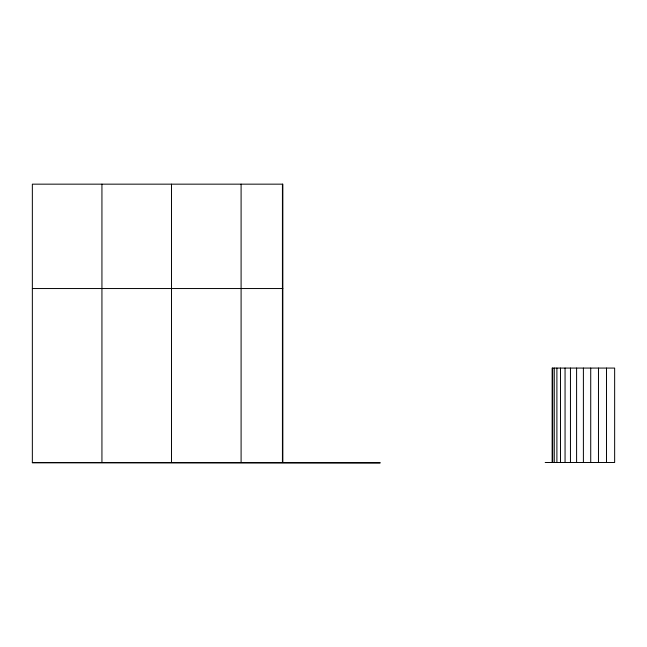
<?xml version="1.0" encoding="UTF-8"?>
<svg xmlns="http://www.w3.org/2000/svg" width="647" height="647" viewBox="0 0 647 647"><rect width="100%" height="100%" fill="white"/><g stroke="black" fill="none" stroke-linecap="round" stroke-linejoin="round"><path stroke-width="0.97" d="M32.35 288.538L282.844 288.538M32.35 462.492L380.266 462.84L32.35 462.84L32.35 184.16L282.844 184.16L282.844 462.492M545.186 462.492L614.65 462.492L614.65 368.07L552.142 368.07L552.142 462.492M606.49 368.07L606.49 462.492M598.475 368.07L598.475 462.492M590.727 368.07L590.727 462.492M583.392 368.07L583.392 462.492M576.598 368.07L576.598 462.492M570.452 368.07L570.452 462.492M565.057 368.07L565.057 462.492M560.512 368.07L560.512 462.492M556.897 368.07L556.897 462.492M554.269 368.07L554.269 462.492M552.675 368.07L552.675 462.492M282.432 184.16L282.432 462.492M241.096 184.16L241.096 462.492M171.512 184.16L171.512 462.492M101.935 184.16L101.935 462.492"/></g></svg>
